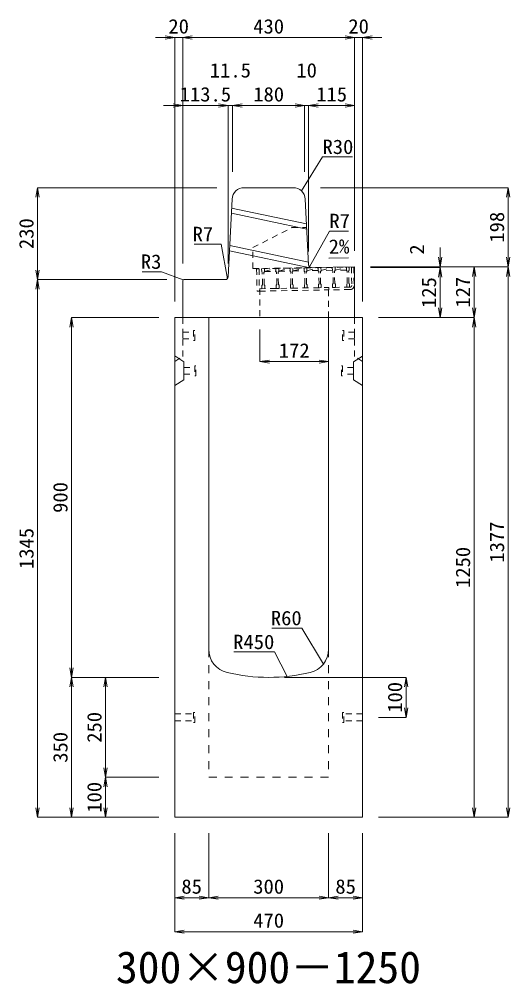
# Model space of a CAD drawing. Units: millimetres at full size. Extents: x -22536 to 51867, y -19720 to 38340.
# Drawn here: x 19776 to 21003, y 25254 to 27666 of the extents above; entities that cross this region are included whole.
import ezdxf
from ezdxf.enums import TextEntityAlignment as Align

# ---------------------------------------------------------------- set-up
doc = ezdxf.new("R2010")
doc.units = ezdxf.units.MM
doc.header["$LTSCALE"] = 20
for name, pattern in [('USER1', [2, 1, -1]), ('USER2', [1.35, 0.75, -0.6]), ('USER3', [1.35, 0.75, -0.6])]:
    doc.linetypes.add(name, pattern=pattern)
for name, color, linetype, lineweight in [('インサート', 3, 'USER2', 9), ('グレーチング', 7, 'USER2', 5), ('寸法線', 7, 'Continuous', 13), ('引出線', 4, 'Continuous', 13), ('本体', 2, 'Continuous', 13)]:
    doc.layers.add(name, color=color, linetype=linetype, lineweight=lineweight)
doc.layers.add('文字', color=7, linetype='Continuous')
doc.styles.add('ＭＳ 明朝', font='')
doc.styles.get('ＭＳ 明朝').set_extended_font_data('MS Mincho')

# ---------------------------------------------------------------- blocks, each defined once
blk = doc.blocks.new('open_arrow')
at = {"color": 0, "linetype": 'Continuous', "lineweight": -2}
blk.add_lwpolyline([(7.5, 1.25), (0, 0), (7.5, -1.25)], dxfattribs=at)

msp = doc.modelspace()

# ---------------------------------------------------------------- linework, layer by layer
at = {"layer": 'インサート'}
for p, q in [((20185, 26883.5), (20212, 26883.5)), ((20185, 26883.5), (20185, 26866.5)), ((20215, 26887.5), (20212, 26887.5)), ((20212, 26887.5), (20212, 26862.5)), ((20215, 26862.5), (20215, 26887.5)), ((20585, 26887.5), (20588, 26887.5)), ((20585, 26862.5), (20585, 26887.5)), ((20588, 26887.5), (20588, 26862.5)), ((20615, 26883.5), (20588, 26883.5)), ((20615, 26883.5), (20615, 26866.5)), ((20185, 26866.5), (20212, 26866.5)), ((20212, 26862.5), (20215, 26862.5)), ((20588, 26862.5), (20585, 26862.5)), ((20615, 26866.5), (20588, 26866.5)), ((20188.2, 26795.5), (20215.2, 26795.5)), ((20188.2, 26795.5), (20188.2, 26778.5)), ((20218.2, 26799.5), (20215.2, 26799.5)), ((20215.2, 26799.5), (20215.2, 26774.5)), ((20218.2, 26774.5), (20218.2, 26799.5)), ((20581.8, 26799.5), (20584.8, 26799.5)), ((20581.8, 26774.5), (20581.8, 26799.5)), ((20584.8, 26799.5), (20584.8, 26774.5)), ((20611.8, 26795.5), (20584.8, 26795.5)), ((20611.8, 26795.5), (20611.8, 26778.5)), ((20188.2, 26778.5), (20215.2, 26778.5)), ((20215.2, 26774.5), (20218.2, 26774.5)), ((20584.8, 26774.5), (20581.8, 26774.5)), ((20611.8, 26778.5), (20584.8, 26778.5)), ((20165, 25928.5), (20212, 25928.5)), ((20165, 25928.5), (20165, 25911.5)), ((20165, 25911.5), (20212, 25911.5)), ((20215, 25932.5), (20212, 25932.5)), ((20212, 25932.5), (20212, 25907.5)), ((20215, 25907.5), (20215, 25932.5)), ((20588, 25932.5), (20585, 25932.5)), ((20585, 25932.5), (20585, 25907.5)), ((20588, 25907.5), (20588, 25932.5)), ((20635, 25928.5), (20588, 25928.5)), ((20635, 25911.5), (20588, 25911.5)), ((20635, 25911.5), (20635, 25928.5)), ((20212, 25907.5), (20215, 25907.5)), ((20585, 25907.5), (20588, 25907.5))]:
    msp.add_line(p, q, dxfattribs=at)
at = {"layer": 'グレーチング'}
for p, q in [((20382.43, 27042.33), (20601.39, 27046.13)), ((20495.51, 27044.29), (20495.65, 27036.3)), ((20495.63, 27037.3), (20523.8, 27044.79)), ((20523.8, 27044.79), (20523.94, 27036.79)), ((20530.8, 27044.91), (20530.94, 27036.91)), ((20530.93, 27037.91), (20559.1, 27045.4)), ((20559.1, 27045.4), (20559.24, 27037.4)), ((20566.1, 27045.52), (20566.24, 27037.52)), ((20566.22, 27038.52), (20594.39, 27046.01)), ((20594.39, 27046.01), (20594.53, 27038.01)), ((20601.39, 27046.13), (20601.53, 27038.14)), ((20606.89, 27046.23), (20612.89, 27046.33)), ((20606.89, 27046.23), (20607.69, 27000.24)), ((20612.89, 27046.33), (20613.69, 27000.34)), ((20612.89, 27046.33), (20613.69, 27000.34)), ((20375.93, 27042.22), (20369.93, 27042.11)), ((20369.93, 27042.11), (20370.9, 26986.12)), ((20375.93, 27042.22), (20376.9, 26986.23)), ((20382.43, 27042.33), (20382.56, 27034.33)), ((20384.09, 27032.86), (20382.56, 27034.33)), ((20384.63, 27001.86), (20384.09, 27032.86)), ((20388.09, 27032.93), (20389.56, 27034.45)), ((20388.63, 27001.93), (20388.09, 27032.93)), ((20389.43, 27042.45), (20389.56, 27034.45)), ((20389.55, 27035.45), (20418.22, 27042.95)), ((20389.55, 27035.45), (20418.34, 27035.95)), ((20418.22, 27042.95), (20418.36, 27034.95)), ((20419.89, 27033.48), (20418.36, 27034.95)), ((20420.42, 27002.48), (20419.89, 27033.48)), ((20423.88, 27033.55), (20425.36, 27035.07)), ((20424.42, 27002.55), (20423.88, 27033.55)), ((20425.22, 27043.07), (20425.36, 27035.07)), ((20425.34, 27036.07), (20453.52, 27043.56)), ((20425.34, 27036.07), (20453.64, 27036.57)), ((20453.52, 27043.56), (20453.65, 27035.57)), ((20455.18, 27034.09), (20453.65, 27035.57)), ((20455.72, 27003.1), (20455.18, 27034.09)), ((20459.18, 27034.16), (20460.65, 27035.69)), ((20459.72, 27003.17), (20459.18, 27034.16)), ((20460.51, 27043.69), (20460.65, 27035.69)), ((20460.64, 27036.69), (20488.81, 27044.18)), ((20460.64, 27036.69), (20488.93, 27037.18)), ((20488.51, 27044.17), (20488.65, 27036.17)), ((20490.18, 27034.7), (20488.65, 27036.17)), ((20490.71, 27003.7), (20490.18, 27034.7)), ((20494.17, 27034.77), (20495.65, 27036.3)), ((20494.71, 27003.77), (20494.17, 27034.77)), ((20523.93, 27037.79), (20495.63, 27037.3)), ((20525.47, 27035.31), (20523.94, 27036.79)), ((20526.01, 27004.32), (20525.47, 27035.31)), ((20529.47, 27035.38), (20530.94, 27036.91)), ((20530.01, 27004.39), (20529.47, 27035.38)), ((20559.22, 27038.4), (20530.93, 27037.91)), ((20560.76, 27035.93), (20559.24, 27037.4)), ((20561.3, 27004.93), (20560.76, 27035.93)), ((20564.76, 27036), (20566.24, 27037.52)), ((20565.3, 27005), (20564.76, 27036)), ((20594.52, 27039.01), (20566.22, 27038.52)), ((20596.06, 27036.54), (20594.53, 27038.01)), ((20596.6, 27005.54), (20596.06, 27036.54)), ((20600.06, 27036.61), (20601.53, 27038.14)), ((20600.6, 27005.61), (20600.06, 27036.61)), ((20384.63, 27001.86), (20383.16, 27000.34)), ((20383.16, 27000.34), (20383.29, 26992.34)), ((20388.63, 27001.93), (20390.15, 27000.46)), ((20390.15, 27000.46), (20390.29, 26992.46)), ((20420.42, 27002.48), (20418.95, 27000.96)), ((20418.95, 27000.96), (20419.09, 26992.96)), ((20424.42, 27002.55), (20425.95, 27001.08)), ((20425.95, 27001.08), (20426.09, 26993.08)), ((20455.72, 27003.1), (20454.25, 27001.57)), ((20454.25, 27001.57), (20454.38, 26993.57)), ((20459.72, 27003.17), (20461.24, 27001.69)), ((20461.24, 27001.69), (20461.38, 26993.69)), ((20490.71, 27003.7), (20489.24, 27002.18)), ((20489.24, 27002.18), (20489.38, 26994.18)), ((20494.71, 27003.77), (20496.24, 27002.3)), ((20496.24, 27002.3), (20496.38, 26994.3)), ((20526.01, 27004.32), (20524.53, 27002.79)), ((20524.53, 27002.79), (20524.67, 26994.79)), ((20530.01, 27004.39), (20531.53, 27002.91)), ((20531.53, 27002.91), (20531.67, 26994.91)), ((20603.76, 26996.17), (20550.77, 26995.25)), ((20561.3, 27004.93), (20559.83, 27003.41)), ((20559.83, 27003.41), (20559.97, 26995.41)), ((20565.3, 27005), (20566.83, 27003.53)), ((20566.83, 27003.53), (20566.97, 26995.53)), ((20596.6, 27005.54), (20595.12, 27004.02)), ((20595.12, 27004.02), (20595.26, 26996.02)), ((20602.26, 26996.14), (20595.26, 26996.02)), ((20600.6, 27005.61), (20602.12, 27004.14)), ((20602.12, 27004.14), (20602.26, 26996.14)), ((20376.9, 26986.23), (20370.9, 26986.12)), ((20376.8, 26992.22), (20550.77, 26995.25)), ((20376.9, 26986.22), (20550.87, 26989.25)), ((20383.29, 26992.34), (20390.29, 26992.46)), ((20419.09, 26992.96), (20426.09, 26993.08)), ((20454.38, 26993.57), (20461.38, 26993.69)), ((20496.38, 26994.3), (20489.38, 26994.18)), ((20531.67, 26994.91), (20524.67, 26994.79)), ((20550.77, 26995.25), (20550.87, 26989.25)), ((20603.87, 26990.17), (20550.87, 26989.25)), ((20566.97, 26995.53), (20559.97, 26995.41))]:
    msp.add_line(p, q, dxfattribs=at)
for radius, start, end in [(4, 270.99562, 0.99536), (10, 270.99553, 0.99532)]:
    msp.add_arc((20603.69, 27000.17), radius, start, end, dxfattribs=at)
at = {"layer": '寸法線'}
for p, q in [((20233, 27620.58), (20117, 27620.58)), ((20165, 26960), (20165, 27620.58)), ((20185, 27620.58), (20615, 27620.58)), ((20185, 27137), (20185, 27620.58)), ((20185, 27055), (20185, 27620.58)), ((20567, 27620.58), (20683, 27620.58)), ((20615, 27087), (20615, 27620.58)), ((20615, 27087), (20615, 27620.58)), ((20635, 26960), (20635, 27620.58)), ((20137, 27450.58), (20298.5, 27450.58)), ((20185, 27055), (20185, 27450.58)), ((20250.5, 27450.58), (20358, 27450.58)), ((20298.5, 27055), (20298.5, 27450.58)), ((20298.5, 27055), (20298.5, 27450.58)), ((20310, 27285), (20310, 27450.58)), ((20310, 27450.58), (20490, 27450.58)), ((20310, 27285), (20310, 27450.58)), ((20442, 27450.58), (20548, 27450.58)), ((20490, 27285), (20490, 27450.58)), ((20490, 27285), (20490, 27450.58)), ((20500, 27085), (20500, 27450.58)), ((20500, 27450.58), (20615, 27450.58)), ((20500, 27085), (20500, 27450.58)), ((20615, 27087), (20615, 27450.58)), ((19822.06, 27245), (19822.06, 27015)), ((20270, 27245), (19822.06, 27245)), ((20530, 27245), (20998.78, 27245)), ((20998.78, 27245), (20998.78, 27047)), ((20828.78, 27095), (20828.78, 26997)), ((20655, 27047), (20828.78, 27047)), ((20655, 27047), (20913.78, 27047)), ((20655, 27047), (20998.78, 27047)), ((20655, 27047), (20998.78, 27047)), ((20655, 27045), (20828.78, 27045)), ((20655, 27045), (20828.78, 27045)), ((20828.78, 27045), (20828.78, 26920)), ((20913.78, 27047), (20913.78, 26920)), ((20998.78, 27047), (20998.78, 25670)), ((19822.06, 25670), (19822.06, 27015)), ((20145, 27015), (19822.06, 27015)), ((20145, 27015), (19822.06, 27015)), ((19907.06, 26920), (19907.06, 26020)), ((20125, 26920), (19907.06, 26920)), ((20675, 26920), (20828.78, 26920)), ((20675, 26920), (20913.78, 26920)), ((20675, 26920), (20913.78, 26920)), ((20913.78, 26920), (20913.78, 25670)), ((20378, 26890), (20378, 26809.77)), ((20378, 26809.77), (20550, 26809.77)), ((20125, 26020), (19907.06, 26020)), ((19907.06, 25670), (19907.06, 26020)), ((20125, 26020), (19907.06, 26020)), ((19992.06, 26020), (19992.06, 25770)), ((20125, 26020), (19992.06, 26020)), ((20440, 26020), (20743.78, 26020)), ((20743.78, 26020), (20743.78, 25920)), ((20675, 25920), (20743.78, 25920)), ((20125, 25770), (19992.06, 25770)), ((19992.06, 25770), (19992.06, 25670)), ((20125, 25770), (19992.06, 25770)), ((20125, 25670), (19822.06, 25670)), ((20125, 25670), (19907.06, 25670)), ((20125, 25670), (19992.06, 25670)), ((20675, 25670), (20913.78, 25670)), ((20675, 25670), (20998.78, 25670)), ((20165, 25630), (20165, 25468.84)), ((20165, 25630), (20165, 25383.84)), ((20250, 25630), (20250, 25468.84)), ((20250, 25630), (20250, 25468.84)), ((20550, 25630), (20550, 25468.84)), ((20550, 25630), (20550, 25468.84)), ((20635, 25630), (20635, 25468.84)), ((20635, 25630), (20635, 25383.84)), ((20165, 25468.84), (20250, 25468.84)), ((20250, 25468.84), (20550, 25468.84)), ((20550, 25468.84), (20635, 25468.84)), ((20165, 25383.84), (20635, 25383.84))]:
    msp.add_line(p, q, dxfattribs=at)
at = {"layer": '引出線'}
for points in [[(20482.14, 27236.74), (20534.6, 27322.07), (20609.27, 27322.07)], [(20501.83, 27046.93), (20551.86, 27136.53), (20599.79, 27136.53)], [(20296.67, 27016.93), (20281.31, 27103.9), (20213.38, 27103.9)], [(20550.86, 27068.59), (20599.57, 27069.56), (20550.83, 27068.59)], [(20185.88, 27014.12), (20131.81, 27034.81), (20084.09, 27034.81)], [(20537.07, 26053.32), (20482.66, 26143.21), (20407.98, 26143.21)], [(20446.44, 26022.4), (20414.22, 26083.55), (20313.21, 26083.55)]]:
    msp.add_lwpolyline(points, dxfattribs=at)
at = {"layer": '本体', "lineweight": 20}
for p, q in [((20338.54, 27245), (20461.46, 27245)), ((20298.83, 27021.65), (20308.57, 27216.5)), ((20499.66, 27051.77), (20491.42, 27216.5)), ((20506.77, 27045.12), (20615, 27046.99)), ((20615, 26920), (20615, 27046.99)), ((20185, 27012), (20185, 26920)), ((20291.84, 27015), (20188, 27015)), ((20615, 26920), (20185, 26920))]:
    msp.add_line(p, q, dxfattribs=at)
at = {"layer": '本体', "lineweight": 9}
for p, q in [((20494.52, 27154.65), (20307.45, 27194.05)), ((20495.19, 27141.22), (20306.8, 27180.9)), ((20499.32, 27058.59), (20302.75, 27100)), ((20499.99, 27045.17), (20302.09, 27086.85)), ((20165, 26824), (20188.2, 26809.5)), ((20188.2, 26809.5), (20188.2, 26764.5)), ((20634.58, 26823.74), (20611.8, 26809.5)), ((20611.8, 26809.5), (20611.8, 26764.5)), ((20188.2, 26764.5), (20165, 26750)), ((20611.8, 26764.5), (20635, 26750))]:
    msp.add_line(p, q, dxfattribs=at)
at = {"layer": '本体', "linetype": 'USER3', "lineweight": 9}
for p, q in [((20360.81, 27095), (20457.7, 27145)), ((20457.7, 27145), (20495, 27145)), ((20360.81, 27042.58), (20360.81, 27095)), ((20360.81, 27042.58), (20506.77, 27045.11)), ((20378, 26992.24), (20378, 26920)), ((20550, 26920), (20550, 26995.23))]:
    msp.add_line(p, q, dxfattribs=at)
at = {"layer": '本体'}
for p, q in [((20165, 26920), (20165, 25670)), ((20165, 26920), (20250, 26920)), ((20250, 26920), (20250, 26090.53)), ((20550, 26920), (20635, 26920)), ((20550, 26920), (20550, 26090.53)), ((20635, 26920), (20635, 25670)), ((20165, 25670), (20635, 25670))]:
    msp.add_line(p, q, dxfattribs=at)
at = {"layer": '本体', "linetype": 'USER2', "lineweight": 9}
for p, q in [((20185, 26823), (20185, 26920)), ((20615, 26823), (20615, 26920)), ((20165, 26810.5), (20185, 26823)), ((20635, 26810.5), (20615, 26823))]:
    msp.add_line(p, q, dxfattribs=at)
at = {"layer": '本体', "linetype": 'USER1', "lineweight": 15}
for p, q in [((20250, 26090.53), (20250, 25770)), ((20550, 26090.53), (20550, 25770)), ((20250, 25770), (20550, 25770))]:
    msp.add_line(p, q, dxfattribs=at)
at = {"layer": '本体', "lineweight": 20}
for centre, radius, start, end in [((20338.54, 27215), 30, 90, 177.13784), ((20461.46, 27215), 30, 2.86268, 90), ((20506.65, 27052.12), 7, 182.86268, 270.99344), ((20291.84, 27022), 7, 270, 357.13784), ((20188, 27012), 3, 90, 180)]:
    msp.add_arc(centre, radius, start, end, dxfattribs=at)
at = {"layer": '本体'}
for centre, radius, start, end in [((20310, 26090.53), 60, 180, 256.65764), ((20490, 26090.53), 60, 283.34236, 0), ((20400, 26470), 450, 256.65764, 283.34236)]:
    msp.add_arc(centre, radius, start, end, dxfattribs=at)

# ---------------------------------------------------------------- block references
at = {"layer": '寸法線', "xscale": 3.2, "yscale": 3.2}
for p, rotation in [((20165, 27620.58), 180), ((20615, 27620.58), 180), ((20615, 27620.58), 180), ((20185, 27450.58), 180), ((20298.5, 27450.58), 180), ((20298.5, 27450.58), 180), ((20490, 27450.58), 180), ((20490, 27450.58), 180), ((20615, 27450.58), 180), ((19822.06, 27245), 270), ((20998.78, 27245), 270), ((20828.78, 27047), 90), ((20998.78, 27047), 90), ((20828.78, 27045), 270), ((20828.78, 27045), 270), ((20913.78, 27047), 270), ((20998.78, 27047), 270), ((19822.06, 27015), 90), ((19822.06, 27015), 270), ((20828.78, 26920), 90), ((20913.78, 26920), 90), ((19907.06, 26920), 270), ((20913.78, 26920), 270), ((20550, 26809.77), 180), ((19907.06, 26020), 90), ((19907.06, 26020), 270), ((19992.06, 26020), 270), ((20743.78, 26020), 270), ((20743.78, 25920), 90), ((19992.06, 25770), 90), ((19992.06, 25770), 270), ((19822.06, 25670), 90), ((19907.06, 25670), 90), ((19992.06, 25670), 90), ((20913.78, 25670), 90), ((20998.78, 25670), 90), ((20250, 25468.84), 180), ((20550, 25468.84), 180), ((20635, 25468.84), 180), ((20635, 25383.84), 180)]:
    msp.add_blockref('open_arrow', p, dxfattribs=dict(at, rotation=rotation))
for p in [(20185, 27620.58), (20185, 27620.58), (20635, 27620.58), (20310, 27450.58), (20310, 27450.58), (20500, 27450.58), (20500, 27450.58), (20378, 26809.77), (20165, 25468.84), (20250, 25468.84), (20550, 25468.84), (20165, 25383.84)]:
    msp.add_blockref('open_arrow', p, dxfattribs=at)
at = {"layer": '引出線', "xscale": 0.0533, "yscale": 0.0533}
for p, rotation in [((20482.14, 27236.74), 58.4), ((20550.86, 27068.59), 1.1), ((20501.83, 27046.93), 60.8), ((20185.88, 27014.12), 159.1), ((20296.67, 27016.93), 100), ((20537.07, 26053.32), 121.2), ((20446.44, 26022.4), 117.8)]:
    msp.add_blockref('open_arrow', p, dxfattribs=dict(at, rotation=rotation))

# ---------------------------------------------------------------- texts
at = {"layer": '寸法線', "style": 'ＭＳ 明朝', "width": 1.05}
for s, p in [('20', (20175, 27648.58)), ('430', (20400, 27648.58)), ('20', (20625, 27648.58)), ('11.5', (20304.25, 27538.58)), ('10', (20495, 27538.58)), ('113.5', (20241.75, 27478.58)), ('180', (20400, 27478.58)), ('115', (20557.5, 27478.58)), ('172', (20464, 26837.77)), ('85', (20207.5, 25496.84)), ('300', (20400, 25496.84)), ('85', (20592.5, 25496.84)), ('470', (20400, 25411.84))]:
    msp.add_text(s, height=36.03, dxfattribs=at).set_placement(p, align=Align.MIDDLE_CENTER)
for s, p in [('230', (19794.06, 27130)), ('198', (20970.78, 27146)), ('2', (20770.78, 27090.34)), ('125', (20800.78, 26982.5)), ('127', (20885.78, 26983.5)), ('900', (19879.06, 26470)), ('1377', (20970.78, 26358.5)), ('1345', (19794.06, 26342.5)), ('1250', (20885.78, 26295)), ('100', (20715.78, 25970)), ('250', (19964.06, 25895)), ('350', (19879.06, 25845)), ('100', (19964.06, 25720))]:
    msp.add_text(s, height=36.03, rotation=90, dxfattribs=at).set_placement(p, align=Align.MIDDLE_CENTER)
at = {"layer": '引出線', "style": 'ＭＳ 明朝', "width": 1.05}
for s, p in [('R30', (20534.6, 27365.27)), ('R7', (20551.86, 27179.73))]:
    msp.add_text(s, height=36.03, dxfattribs=at).set_placement(p, align=Align.TOP_LEFT)
for s, p in [('R7', (20261.31, 27147.1)), ('R3', (20131.81, 27078.01)), ('R60', (20482.66, 26186.41)), ('R450', (20414.22, 26126.75))]:
    msp.add_text(s, height=36.03, dxfattribs=at).set_placement(p, align=Align.TOP_RIGHT)
msp.add_text('2%', height=36.03, rotation=1.146, dxfattribs=at).set_placement((20549.89, 27115.48), align=Align.TOP_LEFT)
at = {"layer": '文字', "style": 'ＭＳ 明朝'}
msp.add_text('300×900－1250', height=80.06, dxfattribs=at).set_placement((20399.52, 25295.03), align=Align.MIDDLE_CENTER)

doc.saveas('drawing.dxf')
